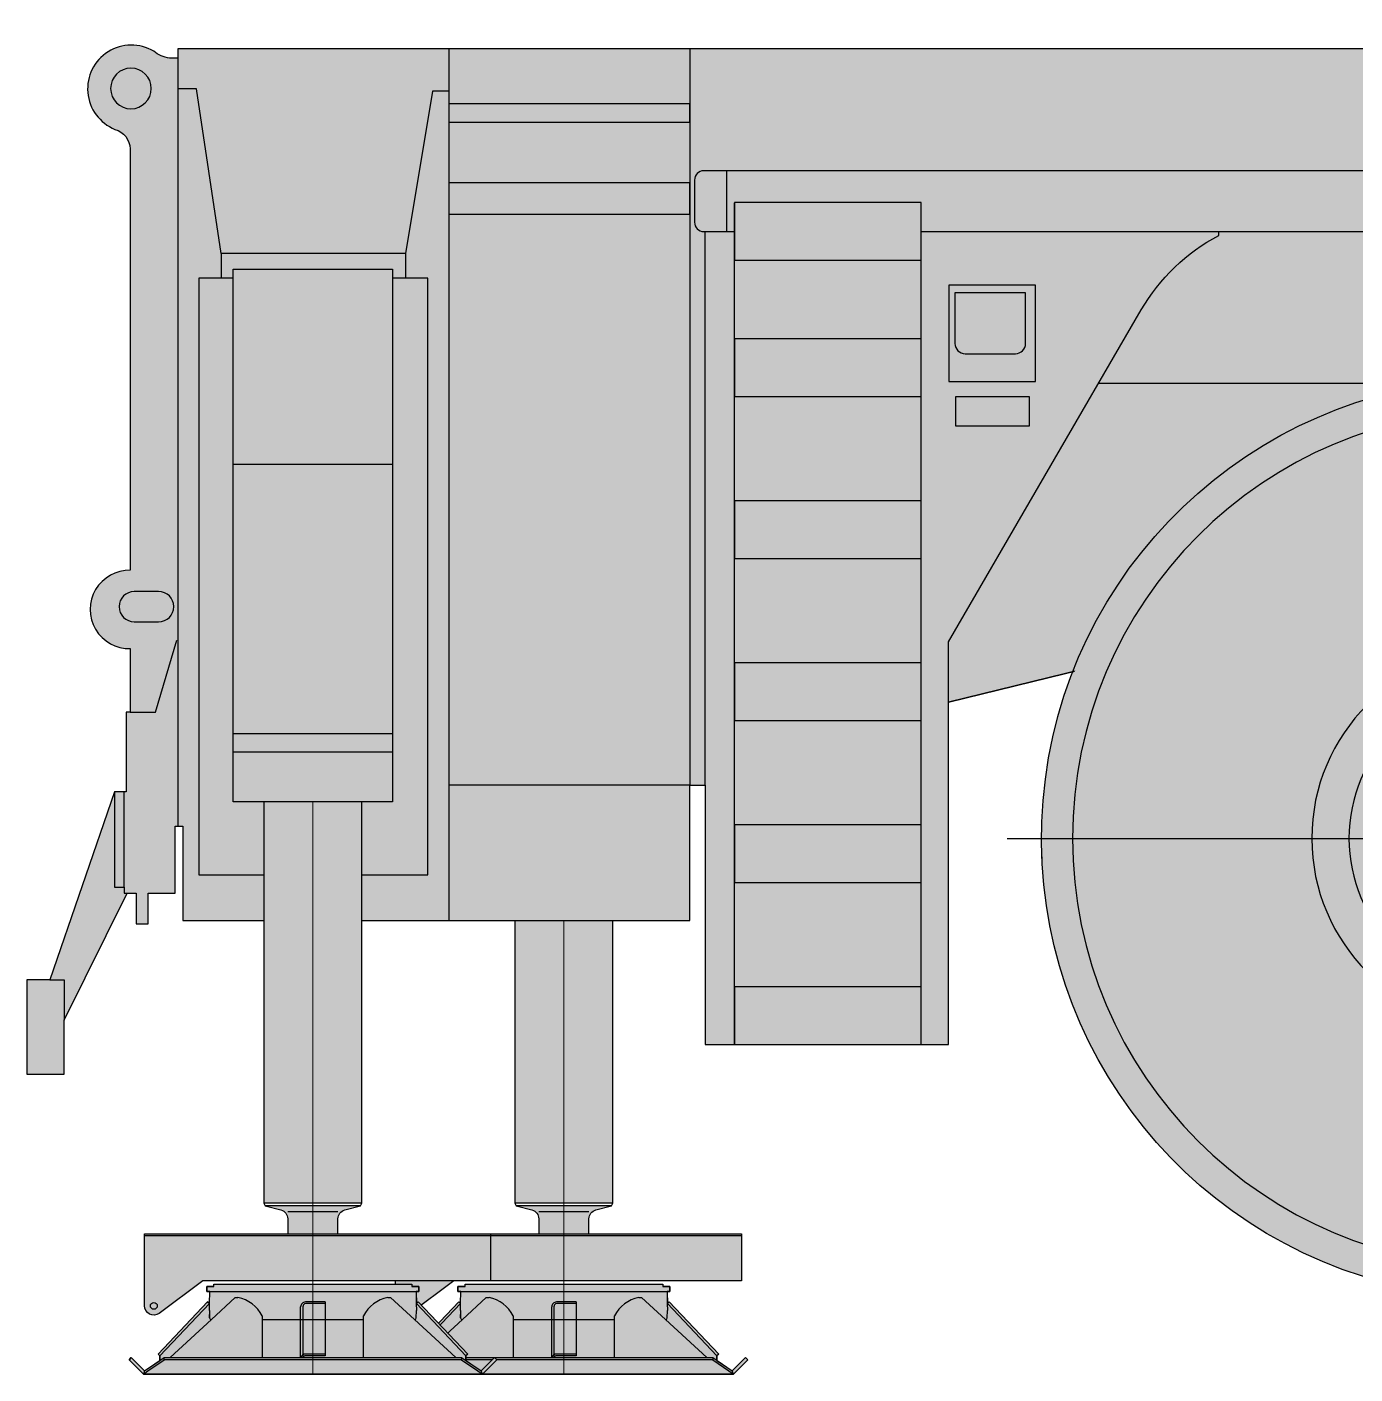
# Model space of a CAD drawing. Header units: millimetres. Extents: x -6059 to 13608, y -15234 to 15558.
# Drawn here: x -4377 to -2208, y 0 to 2200 of the extents above; entities that cross this region are included whole.
import ezdxf
from ezdxf.enums import TextEntityAlignment as Align

# ---------------------------------------------------------------- set-up
doc = ezdxf.new("R2010")
doc.units = ezdxf.units.MM
doc.set_wipeout_variables(frame=1)
doc.layers.add('Техника. Кран LTM 1350-6.1', color=250, linetype='Continuous')
doc.layers.add('Техника. Кран LTM 1350-6.1 Штрих', color=7, linetype='Continuous', lineweight=15, true_color=0xffda6b)
doc.styles.add('arial', font='arial.ttf')

# ---------------------------------------------------------------- blocks, each defined once
blk = doc.blocks.new('BLOCK-20200609.150342')
at = {"color": 0, "linetype": 'ByBlock', "lineweight": -2, "transparency": 16777216}
blk.add_wipeout([(-276.8460602492269, 0), (-300.180584028567, 23.33452377934009), (-296.64505012260645, 26.870057685300708), (-274.7749924383243, 5.000000001018634), (-250.00000000000006, 22.05210519969114), (-250.00000000000006, 30.000000002473882), (-252.8945661942999, 32.75835131353233), (-171.8943316736841, 117.75812782798317), (-169.0000000016881, 115.00000000160071), (-168.4588929856546, 135.0000000020372), (-172.999999998865, 135.0000000020372), (-172.999999998865, 143.0000000000291), (-161.4999999983484, 143.0000000000291), (-161.49999999833383, 147.000000000844), (161.499999998341, 147.000000000844), (161.499999998341, 143.0000000000291), (172.9999999988649, 143.0000000000291), (172.9999999988649, 135.0000000020372), (168.45889298565447, 135.0000000020372), (168.99999999805, 115.00000000160071), (171.89433167004603, 117.75812782798317), (252.89456619429978, 32.75835131353233), (249.99999999999994, 30.000000002473882), (249.99999999999994, 22.05210519969114), (274.7749924383242, 5.000000001018634), (296.64505012260634, 26.870057685300708), (300.1805840285669, 23.33452377934009), (276.8460602492268, 0)], dxfattribs=at)
at = {"layer": 'Техника. Кран LTM 1350-6.1 Штрих', "true_color": 0xadadad, "transparency": 16777216}
h = blk.add_hatch(color=253, dxfattribs=at)
h.dxf.hatch_style = 1
h.paths.add_polyline_path([(276.8460602492269, 0), (-276.8460602492269, 0), (-300.180584028567, 23.33452377934009), (-296.6450501226063, 26.87005768530071), (-274.7749924383243, 5.000000001018634), (-250, 22.05210519969114), (-250, 30.00000000247383), (-252.8945661942998, 32.75835131353233), (-171.8943316736841, 117.7581278279831), (-169.000000001688, 115.0000000016007), (-168.4588929856545, 135.0000000020373), (-172.999999998865, 135.0000000020373), (-172.999999998865, 143.0000000000291), (-161.4999999983484, 143.0000000000291), (-161.4999999983338, 147.000000000844), (161.4999999983411, 147.000000000844), (161.4999999983411, 143.0000000000291), (172.999999998865, 143.0000000000291), (172.999999998865, 135.0000000020373), (168.4588929856545, 135.0000000020373), (168.99999999805, 115.0000000016007), (171.8943316700461, 117.7581278279831), (252.8945661942998, 32.75835131353233), (250, 30.00000000247383), (250, 22.05210519969114), (274.7749924383243, 5.000000001018634), (296.6450501226063, 26.87005768530071), (300.180584028567, 23.33452377934009)])
at = {"color": 0, "linetype": 'ByBlock', "lineweight": -2, "transparency": 16777216}
for p, q in [((-161.4999999983484, 143.0000000000291), (-172.999999998865, 143.0000000000291)), ((-172.999999998865, 143.0000000000291), (-172.999999998865, 135.0000000020373)), ((-172.999999998865, 135.0000000020373), (172.999999998865, 135.0000000020373)), ((-168.8079942869081, 115.0000000016007), (-168.4588929856545, 135.0000000020373)), ((-161.4999999983484, 143.0000000000291), (-161.4999999983411, 147.000000000844)), ((161.4999999983411, 147.000000000844), (161.4999999983411, 143.0000000000291)), ((172.999999998865, 143.0000000000291), (161.4999999983411, 143.0000000000291)), ((168.4588929856545, 135.0000000020373), (168.8079942869081, 115.0000000016007)), ((172.999999998865, 135.0000000020373), (172.999999998865, 143.0000000000291)), ((-171.8943316736841, 117.7581278279831), (-252.8945661942998, 32.75835131353233)), ((-169.000000001688, 115.0000000016007), (-250, 30.00000000247383)), ((-169.000000001688, 115.0000000016007), (-171.8943316736841, 117.7581278279831)), ((-169.000000001688, 103.9999999993597), (-168.8079942869081, 115.0000000016007)), ((-165.7900822356169, 88.99999999994179), (-126.813287693949, 125)), ((-126.813287693949, 125), (-122.3294731462374, 125)), ((-122.3294731462374, 125), (-122.3294731462374, 125)), ((-15.99999999962165, 26.87005768530071), (-15.99999999962165, 111.0000000007858)), ((20.00000000043656, 117.7581278279831), (-11.99999999880674, 117.7581278279831)), ((20.00000000043656, 115.0000000016007), (-11.99999999880674, 115.0000000016007)), ((20.00000000043656, 117.7581278279831), (20.00000000043656, 30.00000000247383)), ((122.3294731462374, 125), (126.813287693949, 125)), ((122.3294731462374, 125), (122.3294731462374, 125)), ((126.813287693949, 125), (165.7900822356169, 88.99999999994179)), ((168.8079942869081, 115.0000000016007), (168.99999999805, 103.9999999993597)), ((169.000000001688, 115.0000000016007), (171.8943316736841, 117.7581278279831)), ((250, 30.00000000247383), (168.99999999805, 115.0000000016007)), ((252.8945661942998, 32.75835131353233), (171.8943316700461, 117.7581278279831)), ((-233.2224359597603, 26.87005768530071), (-165.7900822356169, 88.99999999994179)), ((-169.000000001688, 103.9999999993597), (-168.7896253206418, 91.94764278072398)), ((-168.7896253206418, 91.94764278072398), (-168.8808749604505, 97.175331084145)), ((-82.67184273063322, 94.97871861094609), (-82.67184273063322, 26.87005768530071)), ((-82.67184273063322, 88.99999999994179), (82.67184273063322, 88.99999999994179)), ((-20.00000000043656, 26.87005768530071), (-20.00000000043656, 109.7581278299913)), ((82.67184273063322, 26.87005768530071), (82.67184273063322, 94.97871861094609)), ((165.7900822356169, 88.99999999994179), (233.2224359597603, 26.87005768530071)), ((168.7896253206418, 91.94764278072398), (168.99999999805, 103.9999999993597)), ((-296.6450501226063, 26.87005768530071), (-300.180584028567, 23.33452377934009)), ((-300.180584028567, 23.33452377934009), (-276.8460602492269, 0)), ((-274.7749924383243, 5.000000001018634), (-296.6450501226063, 26.87005768530071)), ((-274.7749924383243, 5.000000001018634), (-242.9999999985739, 26.87005768530071)), ((-269.593703062128, 5.000000001018634), (-242.9999999985739, 23.33452377934009)), ((-250, 30.00000000247383), (-252.8945661942998, 32.75835131353233)), ((-250, 30.00000000247383), (-250, 22.05210519969114)), ((-242.9999999985739, 23.33452377934009), (-242.9999999985739, 26.87005768530071)), ((-242.9999999985739, 26.87005768530071), (242.9999999985739, 26.87005768530071)), ((242.9999999985739, 23.33452377934009), (-242.9999999985739, 23.33452377934009)), ((20.00000000043656, 32.75835131353233), (-11.99999999880674, 32.75835131353233)), ((20.00000000043656, 30.00000000247383), (-11.99999999880674, 30.00000000247383)), ((242.9999999985739, 26.87005768530071), (274.7749924383243, 5.000000001018634)), ((242.9999999985739, 26.87005768530071), (242.9999999985739, 23.33452377934009)), ((242.9999999985739, 23.33452377934009), (269.593703062128, 5.000000001018634)), ((252.8945661942998, 32.75835131353233), (250, 30.00000000247383)), ((250, 22.05210519969114), (250, 30.00000000247383)), ((296.6450501226063, 26.87005768530071), (274.7749924383243, 5.000000001018634)), ((276.8460602492269, 0), (300.180584028567, 23.33452377934009)), ((300.180584028567, 23.33452377934009), (296.6450501226063, 26.87005768530071)), ((-274.7749924383243, 5.000000001018634), (-276.8460602492269, 0)), ((-276.8460602492269, 0), (-269.593703062128, 5.000000001018634)), ((-276.8460602492269, 0), (276.8460602492269, 0)), ((269.593703062128, 5.000000001018634), (276.8460602492269, 0)), ((276.8460602492269, 0), (274.7749924383243, 5.000000001018634))]:
    blk.add_line(p, q, dxfattribs=at)
blk.add_lwpolyline([(276.8460602492269, 0), (-276.8460602492269, 0), (-300.180584028567, 23.33452377934009), (-296.6450501226063, 26.87005768530071), (-274.7749924383243, 5.000000001018634), (-250, 22.05210519969114), (-250, 30.00000000247383), (-252.8945661942998, 32.75835131353233), (-171.8943316736841, 117.7581278279831), (-169.000000001688, 115.0000000016007), (-168.4588929856545, 135.0000000020373), (-172.999999998865, 135.0000000020373), (-172.999999998865, 143.0000000000291), (-161.4999999983484, 143.0000000000291), (-161.4999999983338, 147.000000000844), (161.4999999983411, 147.000000000844), (161.4999999983411, 143.0000000000291), (172.999999998865, 143.0000000000291), (172.999999998865, 135.0000000020373), (168.4588929856545, 135.0000000020373), (168.99999999805, 115.0000000016007), (171.8943316700461, 117.7581278279831), (252.8945661942998, 32.75835131353233), (250, 30.00000000247383), (250, 22.05210519969114), (274.7749924383243, 5.000000001018634), (296.6450501226063, 26.87005768530071), (300.180584028567, 23.33452377934009), (276.8460602492269, 0)], dxfattribs=at)
for centre, radius, start, end in [((-133.3610005864703, 69.223342446483), 56.85710268301656, 26.93531683816798, 78.81240414995384), ((-11.99999999880674, 109.7581278299913), 8, 90, 180), ((-11.99999999880674, 111.0000000007858), 4, 90, 180), ((133.3610005864703, 69.223342446483), 56.85710268301656, 101.1875958500462, 153.064683161832), ((-165.7900822356169, 92.00000000055297), 3, 181.0000000086281, 270), ((165.7900822356169, 92.00000000055297), 2.999999999992129, 270, 358.999999990955), ((-11.99999999880674, 24.75835131554049), 7.999999999982689, 90, 164.6946392948219), ((-11.99999999880674, 26.00000000165892), 3.999999999992003, 90, 167.4369151683407)]:
    blk.add_arc(centre, radius, start, end, dxfattribs=at)
blk = doc.blocks.new('BLOCK-20200609.15034')
at = {"color": 0, "linetype": 'ByBlock', "lineweight": -2, "transparency": 16777216}
blk.add_wipeout([(-258.47147296157345, -62.25537867034291), (-266.15804375559225, -64.89625880857085), (-274.0984748667446, -63.16213878821691), (-279.984227925989, -57.55718299877981), (-282.1041254698139, -49.71093211828702), (-282.1041254698139, -49.71093211828702), (-282.1041254698139, 67.74462132703775), (282.87726147606, 67.74462132703775), (282.87726147606, -8.755378672176505), (-187.12273852146606, -8.755378672176505)], dxfattribs=at)
at = {"layer": 'Техника. Кран LTM 1350-6.1 Штрих'}
h = blk.add_hatch(color=256, dxfattribs=at)
h.dxf.hatch_style = 1
edge = h.paths.add_edge_path()
edge.add_ellipse((-267.0312197820716, -49.84804135792407), major_axis=(-15.07352927536109, 0), ratio=1, start_angle=-0.521171183749118, end_angle=124.6015585508039, ccw=False)
edge.add_line((-282.1041254698139, -49.71093211828702), (-282.1041254698139, 67.74462132703775))
edge.add_line((-282.1041254698139, 67.74462132703775), (282.8772614760601, 67.74462132703775))
edge.add_line((282.8772614760601, 67.74462132703775), (282.8772614760601, -8.755378672176448))
edge.add_line((282.8772614760601, -8.755378672176448), (-187.1227385214661, -8.755378672176448))
edge.add_line((-187.1227385214661, -8.755378672176448), (-258.4714729615735, -62.25537867034291))
edge = h.paths.add_edge_path(flags=16)
edge.add_arc((-267.0312197865424, -49.84804135969898), 5.640603142666923, 0, 360)
at = {"color": 0, "linetype": 'ByBlock', "lineweight": -2, "transparency": 16777216}
blk.add_line((282.8772614760601, 64.57158757290017), (-282.1041254698139, 64.57158757290017), dxfattribs=at)
at = {"color": 0, "linetype": 'ByBlock', "lineweight": -2, "transparency": 16777216, "extrusion": (0, 0, -1)}
blk.add_lwpolyline([(258.4714729615735, -62.25537867034291, 0.6075478316620407), (282.1041254698139, -49.71093211828702), (282.1041254698139, 67.74462132703775), (-282.8772614760601, 67.74462132703775), (-282.8772614760601, -8.755378672176448), (187.1227385214661, -8.755378672176448), (258.4714729615735, -62.25537867034291)], format="xyb", dxfattribs=at)
at = {"color": 0, "linetype": 'ByBlock', "lineweight": -2, "transparency": 16777216}
blk.add_circle((-267.0312197865424, -49.84804135969898), 5.640603142666923, dxfattribs=at)
blk = doc.blocks.new('BLOCK-20200609.150333')
at = {"color": 0, "linetype": 'ByBlock', "lineweight": -2, "transparency": 16777216, "xscale": -1}
blk.add_blockref('BLOCK-20200609.150342', (0, 0), dxfattribs=at)
blk.add_blockref('BLOCK-20200609.15034', (-7.254584939677443, 161.255378672322), dxfattribs=at)
at = {"color": 0, "linetype": 'ByBlock', "lineweight": -2, "transparency": 16777216}
blk.add_wipeout([(80.04873761253839, 279.0000000022703), (77.73933653313725, 275.0000000014553), (52.16645192958089, 268.147766224589), (52.16645192958089, 268.147766224589), (47.71518411283637, 266.13092301582265), (44.14843750537926, 262.79030026799165), (41.84478566840272, 258.48047081439057), (41.04873761127965, 253.6588788370574), (41.048737611869, 228.9999999993599), (-40.951262390284626, 228.9999999993599), (-40.95126238970255, 253.65887883384147), (-40.95126238970255, 253.65887883384147), (-41.74731044668454, 258.4804708107567), (-44.050962283266415, 262.7903002640752), (-47.6177088901606, 266.1309230118703), (-52.06897670630127, 268.1477662209146), (-52.06897670630127, 268.1477662209146), (-77.6418613115529, 275.0000000014553), (-79.95126238731609, 279.0000000022703), (-79.95126238731609, 1049.9993363837611), (80.04873761253839, 1050.0006627004336)], dxfattribs=at)
at = {"layer": 'Техника. Кран LTM 1350-6.1 Штрих', "transparency": 16777216, "extrusion": (0, 0, -1)}
h = blk.add_hatch(color=256, dxfattribs=at)
h.dxf.hatch_style = 1
h.set_gradient(color1=(132, 132, 132), color2=(214, 214, 214), tint=1, name='CYLINDER')
h.paths.add_polyline_path([(0, 1050), (79.95126238731609, 1049.999336383761), (79.95126238731609, 279.0000000022701), (-0.0487376107921591, 279.0000000022701)])
h.paths.add_polyline_path([(-80.04873761253839, 1050.000662700434), (0, 1050), (-0.0487376107921591, 279.0000000022701), (-80.04873761253839, 279.0000000022701)])
h = blk.add_hatch(color=256, dxfattribs=at)
h.dxf.hatch_style = 1
h.set_gradient(color1=(132, 132, 132), color2=(214, 214, 214), tint=1, name='CYLINDER')
h.paths.add_polyline_path([(-0.0487376107921591, 275.0000000014552), (77.64186131155293, 275.0000000014552), (52.06897670630133, 268.1477662209145, 0.3394542588452465), (40.95126238970261, 253.6588788338413), (40.95126239028468, 228.9999999993597), (-0.0487376107921591, 228.9999999993597)])
h.paths.add_polyline_path([(-41.04873761127237, 253.6588788370573, 0.3394542588780836), (-52.16645192957367, 268.1477662245888), (-77.73933653313725, 275.0000000014552), (-0.0487376107921591, 275.0000000014552), (-0.0487376107921591, 228.9999999993597), (-41.048737611869, 228.9999999993597)])
at = {"color": 0, "linetype": 'ByBlock', "lineweight": 9, "transparency": 16777216}
blk.add_line((0, 1050), (0, 0), dxfattribs=at)
at = {"color": 0, "linetype": 'ByBlock', "lineweight": -2, "transparency": 16777216}
for p, q in [((-79.95126238731609, 279.0000000022701), (80.04873761253839, 279.0000000022701)), ((-77.64186131155293, 275.0000000014552), (77.73933653313725, 275.0000000014552)), ((-40.95126239028468, 265.1687836514611), (41.048737611869, 265.1687836514611))]:
    blk.add_line(p, q, dxfattribs=at)
at = {"color": 0, "linetype": 'ByBlock', "lineweight": -2, "transparency": 16777216, "extrusion": (0, 0, -1)}
blk.add_lwpolyline([(-80.04873761253839, 1050.000662700434), (-80.04873761253839, 279.0000000022701), (-77.73933653313725, 275.0000000014552), (-52.16645192957367, 268.1477662245888, -0.3394542588780529), (-41.04873761127237, 253.6588788370573), (-41.048737611869, 228.9999999993597), (40.95126239028468, 228.9999999993597), (40.95126238970261, 253.6588788338413, -0.3394542588452499), (52.06897670630133, 268.1477662209145), (77.64186131155293, 275.0000000014552), (79.95126238731609, 279.0000000022701), (79.95126238731609, 1049.999336383761)], format="xyb", close=True, dxfattribs=at)
blk = doc.blocks.new('BLOCK-20200609.150331')
at = {"color": 0, "linetype": 'ByBlock', "lineweight": -2, "transparency": 16777216}
blk.add_wipeout([(-130.000000001819, 340), (129.99999999818093, 340), (129.99999999818093, -530), (-130.000000001819, -530)], dxfattribs=at)
at = {"layer": 'Техника. Кран LTM 1350-6.1 Штрих', "transparency": 16777216}
h = blk.add_hatch(color=256, dxfattribs=at)
h.dxf.hatch_style = 1
h.paths.add_polyline_path([(-130.000000001819, -530), (129.999999998181, -530), (129.999999998181, 340), (-130.000000001819, 340)])
at = {"color": 0, "linetype": 'ByBlock', "lineweight": -2, "transparency": 16777216}
for p, q in [((-130.000000001819, 20.99999999947613), (129.999999998181, 20.99999999947613)), ((-130.000000001819, -419.0000000028522), (129.999999998181, -419.0000000028522)), ((-130.000000001819, -449.000000001688), (129.999999998181, -449.000000001688))]:
    blk.add_line(p, q, dxfattribs=at)
blk.add_lwpolyline([(-130.000000001819, -530), (129.999999998181, -530), (129.999999998181, 340), (-130.000000001819, 340), (-130.000000001819, -530)], dxfattribs=at)
blk = doc.blocks.new('BLOCK-20200609.214848')
at = {"color": 0, "linetype": 'ByBlock', "lineweight": -2, "transparency": 16777216}
blk.add_wipeout([(192.02864369672187, -724.9999999999981), (192.02864369672187, -724.9999999999981), (318.2087991240814, -679.1488497818507), (434.1928320660788, -611.536249606217), (536.2643543854925, -524.3286585868739), (621.1527659395865, -420.3204032230674), (686.1380519324874, -302.8441409211864), (729.1379382801547, -175.66407418866766), (748.7746123348427, -42.855337156537644), (744.4188710876546, 91.32658084357195), (716.2102822419081, 222.5821906868498), (665.0527121514057, 346.70576871469916), (592.5853639184209, 459.7201175385517), (501.1302536556721, 558.004004350317), (393.61780789038386, 638.408193330532), (273.4929661363054, 698.3563542160618), (144.60479731745718, 735.9276136908843), (11.083166980644398, 749.9181044685224), (-122.79359284464208, 739.8795398957091), (-252.73577098485723, 706.1335780606028), (-374.5797290743124, 649.7615151473601), (-484.42131385200497, 572.569638285057), (-578.7409549746119, 477.0313480632683), (-654.5164399316407, 366.2079052385334), (-709.3197525018678, 243.6503410846649), (-741.3948718300963, 113.28567439893959), (-749.7140392675883, -20.7089189738781), (-734.010690060628, -154.03995220952083), (-694.7879946821438, -282.4352004364189), (-633.3027361230062, -401.78059238732567), (-551.525039750703, -508.25203445532793), (-452.0752460808978, -598.437943216247), (-338.139949199585, -669.4485602010812), (-213.36989115288375, -719.0085462283502), (-192.02864369671923, -724.9999999999981)], dxfattribs=at)
at = {"layer": 'Техника. Кран LTM 1350-6.1 Штрих', "true_color": 0x848484, "transparency": 16777216}
h = blk.add_hatch(color=252, dxfattribs=at)
h.dxf.hatch_style = 1
edge = h.paths.add_edge_path(flags=16)
edge.add_arc((0, 0), 699.146721040487, 0, 360)
edge = h.paths.add_edge_path()
edge.add_line((-192.0286436967199, -724.9999999999982), (192.0286436967217, -724.9999999999982))
edge.add_arc((1.818989403545856e-12, -5.456968210637569e-12), 749.9999999999941, 284.8351115819762, 615.1648884180236)
h = blk.add_hatch(color=252, dxfattribs=at)
h.dxf.hatch_style = 1
edge = h.paths.add_edge_path()
edge.add_arc((0, 0), 699.146721040487, 0, 360)
edge = h.paths.add_edge_path(flags=17)
edge.add_arc((0, 0), 308.4911617921528, 0, 360)
at = {"layer": 'Техника. Кран LTM 1350-6.1 Штрих', "transparency": 16777216}
h = blk.add_hatch(color=256, dxfattribs=at)
h.dxf.hatch_style = 1
h.set_gradient(color1=(132, 132, 132), color2=(214, 214, 214), rotation=180, tint=1, name='HEMISPHERICAL')
edge = h.paths.add_edge_path()
edge.add_arc((0, 0), 308.4911617921528, 0, 360)
edge = h.paths.add_edge_path(flags=17)
edge.add_arc((0, 0), 247.849310909165, 0, 360)
h = blk.add_hatch(color=256, dxfattribs=at)
h.dxf.hatch_style = 1
edge = h.paths.add_edge_path()
edge.add_arc((0, 0), 247.849310909165, 0, 360)
at = {"color": 0, "linetype": 'ByBlock', "lineweight": -2, "transparency": 16777216}
for p, q in [((0, 0), (0, 805.9388726309917)), ((0, 0), (-805.9388726309917, 0)), ((0, -805.9388726309917), (0, 0)), ((805.9388726309917, 0), (0, 0))]:
    blk.add_line(p, q, dxfattribs=at)
blk.add_lwpolyline([(-192.0286436967199, -724.9999999999982), (192.0286436967217, -724.9999999999982, 7.681145747868325)], format="xyb", close=True, dxfattribs=at)
for radius in [699.146721040487, 308.4911617921528, 247.849310909165]:
    blk.add_circle((0, 0), radius, dxfattribs=at)
blk = doc.blocks.new('BLOCK-20200609.215451')
at = {"color": 0, "linetype": 'ByBlock', "lineweight": -2, "transparency": 16777216}
blk.add_wipeout([(-10532.435256825873, 505.54258899368506), (-10754.625165340214, 586.1937285139311), (-10754.625165340214, 580.7605014320416), (-10937.314904803978, 643.8734840265715), (-10937.314904803978, 643.8734840265715), (-10943.774656865144, 650.4669685173212), (-10949.247599272141, 657.8999582140223), (-10953.625910285231, 666.02601673548), (-10956.823333358043, 674.6850536400634), (-10956.823333358043, 674.6850536400634), (-10956.823333358043, 674.6850536400634), (-10982.880092571682, 830.5498018420476), (-10990.88724637335, 988.3745778462662), (-10980.739103750195, 1146.0761619666691), (-10952.569615853772, 1301.5729605975039), (-10861.489012353495, 1304.3489324032753), (-10859.20792160379, 1328.7597374821662), (-10935.01203351293, 1327.4260621515268), (-10935.01203351293, 1327.4260621515268), (-10895.218459309654, 1581.3565334681998), (-10829.759883010509, 1829.9111302872252), (-10739.317593546257, 2070.5029112928214), (-10624.832908833774, 2300.627811677942), (-10624.832908833774, 2300.627811677944), (-10578.805030850763, 2301.415907449021), (-10549.287859851776, 2342.358703854071), (-10549.287859851776, 2342.358703854071), (-10543.120094543738, 2348.8912369583422), (-10535.528685824262, 2353.696008681046), (-10526.985013029396, 2356.4746725375944), (-10518.019585180362, 2357.054690759026), (-10518.019585180362, 2357.054690759024), (-9710.278752113074, 2357.895188509451), (-9710.278752113074, 2197.979355977496), (-9765.376616798185, 2197.979355977496), (-10445.286911216275, 2197.9890902184807), (-10445.286911216275, 2197.9890902184807), (-10498.846742977166, 2096.000828130059), (-10547.334229329412, 1991.505733272389), (-10590.632400082537, 1884.7558874106517), (-10628.636803641692, 1776.0088116238267), (-10628.636803641692, 1776.0088116238267), (-10628.636803641692, 1776.0088116238267), (-10630.164899213865, 1770.383152689973), (-10631.441853352037, 1764.6952266490744), (-10632.465150363474, 1758.9562391299978), (-10633.232774278487, 1753.1774963564467), (-10633.232774278487, 1753.1774963564467), (-10633.232774278487, 1635.3324987297847), (-10633.232774278487, 1635.3324987297847), (-10625.902776574927, 1605.087947717132), (-10607.974397051232, 1579.6510662269566), (-10581.954919772277, 1562.5792024030825), (-10551.483168909075, 1556.2598565807648), (-10551.483168909075, 1556.2598565807612), (-9981.582809946238, 1556.2501223397767), (-9981.582809946238, 1556.2501223397767), (-9968.356924097116, 1557.9480228798866), (-9955.500953175571, 1561.4879288676975), (-9943.270113778446, 1566.7995661275081), (-9931.907212398251, 1573.7774880934076), (-9931.907212398251, 1573.7774880934076), (-9794.41923975935, 1681.7444879404475), (-9794.41923975935, 1681.7444879404475), (-9781.889861044703, 1695.7220775828655), (-9772.61843548929, 1712.0438119072996), (-9767.028838187834, 1729.9634867144641), (-9765.376616798185, 1748.6618424621347), (-9765.376616798185, 1748.6618424621347), (-9765.376616798185, 2197.979355977496), (-9710.278752113074, 2197.979355977496), (-9710.278752113074, 2357.895188509451), (-9349.54395194929, 2358.270552457424), (-9349.54395194929, 2358.270552457424), (-9335.931298384368, 2353.943767549138), (-9324.018334895918, 2346.062986772841), (-9314.71125845466, 2335.2276864614696), (-9308.71804105139, 2322.2620877526397), (-9308.71804105139, 2322.2620877526433), (-9274.566658357973, 1857.6945024468232), (-9226.329074782816, 1857.6945024468232), (-9254.866959455121, 2383.578666120892), (-9155.556230351596, 2383.578666120892), (-9161.588311432202, 2513.72006740541), (-9161.588311432202, 2513.72006740541), (-9166.594312960638, 2529.015667933788), (-9175.579595133466, 2542.3678269764687), (-9187.863827434732, 2552.765571135419), (-9202.516895713441, 2559.421623782883), (-9202.516895713441, 2559.4216237828814), (-9202.516895713441, 2569.1739045182303), (-9241.835130381807, 2569.1739045182303), (-9241.835130381807, 2790.764626295725), (-9241.835130381807, 2790.764626295725), (-9237.567032388124, 2805.656000909902), (-9228.281664308692, 2818.0556637284126), (-9215.193304269456, 2826.3420700584693), (-9200.01356016409, 2829.431579287945), (-9200.01356016409, 2829.431579287947), (-9087.348716617955, 2829.431579287947), (-8974.68387307182, 2829.431579287947), (-8974.68387307182, 2829.431579287947), (-8959.504128966453, 2826.3420700584693), (-8946.41576892722, 2818.0556637284126), (-8937.130400847784, 2805.656000909902), (-8932.862302854104, 2790.764626295725), (-8932.862302854104, 2790.764626295725), (-8932.862302854104, 2569.1739045182303), (-8972.180537522469, 2569.1739045182303), (-8972.180537522469, 2559.4216237828814), (-8972.180537522469, 2559.4216237828814), (-8986.833605801181, 2552.7655711354173), (-8999.117838102447, 2542.3678269764687), (-9008.103120275273, 2529.015667933788), (-9013.10912180371, 2513.72006740541), (-9019.141202884315, 2383.578666120892), (-5877.29173855533, 2383.578666120892), (-5877.29173855533, 2383.578666120892), (-5850.90148507334, 2293.0816716778163), (-5829.341023326578, 2201.314041375291), (-5812.67086862151, 2108.5333460546435), (-5800.937810286338, 2014.999999999999), (4130.796370006571, 2014.999999999999), (4130.796370006571, 1999.5435211356844), (4144.000927160251, 1999.5435211356844), (4144.000927160251, 1999.5435211356844), (4151.031372350648, 2000.9963191469806), (4157.789274957318, 2003.4188248736145), (4164.141593698126, 2006.7633469997118), (4169.963271927693, 2010.9640426835476), (4169.963271927693, 2010.9640426835476), (4169.963271927693, 2010.9640426835476), (4225.630905953873, 2018.3279817962984), (4269.450469675708, 1983.214467125209), (4274.395853049687, 1927.2800746585608), (4237.416946400578, 1885.0228440303554), (4233.3778880545615, 1883.2313130582052), (4233.3778880545615, 1883.2313130582052), (4223.552885473126, 1878.6740376032421), (4215.603081498339, 1871.3187638449044), (4210.297378658822, 1861.8768915371265), (4208.148942856825, 1851.2616355862601), (4208.148942856825, 1851.2616355862601), (4208.148942856825, 1162.9259433726393), (4208.148942856825, 1162.9259433726393), (4254.410210209842, 1144.7552061372726), (4273.712010260556, 1098.9543211721748), (4254.410210209842, 1053.1534362070752), (4208.148942856825, 1034.9826989717103), (4208.148942856825, 931.3037570726292), (4214.759171217591, 931.3037570726292), (4214.759171217591, 801.0061635687725), (4233.967345375652, 801.0061635687725), (4339.4319531413585, 494.1853236865627), (4376.999999999989, 494.1853236865627), (4376.999999999989, 339.6408858617706), (4316.3889438756, 339.6408858617706), (4316.3889438756, 427.8829956053705), (4213.288034883639, 635.5915362319465), (4198.453400014196, 635.5915362319465), (4198.453400014196, 585.6711558647603), (4178.847184850835, 585.6711558647603), (4178.847184850835, 635.5915362319465), (4134.843212113116, 635.5915362319465), (4134.843212113116, 744.8383018633704), (4122.556324768761, 744.8383018633667), (4122.556324768761, 591.0237653507202), (3294.401530661643, 591.0237653507202), (3294.401530661643, 812.1351987546386), (3269.2850376976103, 812.1351987546386), (3269.2899306945337, 388.4469531441482), (2872.002492650973, 388.46641604622346), (2872.002492650973, 947.4177231120548), (2654.0459197028003, 1000.6443817263889), (1256.4308063746666, 628.8326533198197), (1202.2570248260354, 524.9433665578717), (1202.2570248260354, 513.897526700749), (1211.8401125368055, 513.897526700749), (1211.8401125368055, 479.0082439802263), (1081.832815481026, 479.0082439802263), (1081.832815481026, 513.897526700749), (1091.4943188081934, 513.897526700749), (1091.4943188081934, 524.9122518141357), (1037.9266279082185, 615.1591687389728), (-324.97423912070735, 1088.7678001460054), (-533.1130370020355, 1088.7678001460054), (-533.3575035252707, 445.6760840589477), (-1264.11683477601, 447.03856650828493), (-1264.11683477601, 1095.5225004596423), (-1477.2223467574227, 1095.5225004596423), (-2835.352072904849, 626.5942892959083), (-2888.7924548837786, 524.9433665578717), (-2888.7924548837786, 513.9051579806091), (-2879.2093671730095, 513.9051579806091), (-2879.2093671730095, 479.0082439802263), (-3009.2166642287907, 479.0082439802263), (-3009.2166642287907, 513.9051579806091), (-2999.2989197373395, 513.9051579806091), (-2999.2989197373395, 524.176665310556), (-3044.664310097702, 609.076657804434), (-4456.165121945522, 1010.668359746508), (-4743.887552111402, 929.1117857779218), (-4743.887552111402, 882.658263279548), (-4795.8073533541665, 882.658263279548), (-4795.8073533541665, 914.3948201661397), (-4828.683210049321, 914.3948201661397), (-4828.683210049321, 682.3100894562958), (-5613.322963020806, 682.3100894562958), (-5613.322963020806, 887.2128494753388), (-5653.525844164005, 887.2128494753388), (-5653.525844164005, 535.8870178963007), (-5994.475608696055, 535.8870178963007), (-5994.475608696055, 887.2128494753388), (-6047.536160481919, 887.2128494753388), (-6164.057146562109, 942.0576364048966), (-7587.341244829802, 669.5611465374996), (-7640.439373676201, 535.2593051028553), (-7640.439373676201, 513.9884107544922), (-7630.416246223611, 513.9884107544885), (-7630.416246223611, 479.0082439802263), (-7760.47243658404, 479.0082439802263), (-7760.47243658404, 513.897526700749), (-7751.1720163899, 513.897526700749), (-7751.1720163899, 525.5402380344576), (-7799.538186996814, 644.5498615746719), (-9180.774043268277, 677.0061399213773), (-9313.226005556397, 604.9405503689441), (-9598.983581897668, 617.7676749833154), (-9663.766555242186, 505.5328547527006), (-9663.766555242186, 505.54258899368506)], dxfattribs=at)
at = {"layer": 'Техника. Кран LTM 1350-6.1 Штрих', "transparency": 16777216}
h = blk.add_hatch(color=256, dxfattribs=at)
h.dxf.hatch_style = 1
edge = h.paths.add_edge_path()
edge.add_line((-9663.76655524218, 505.5425889936851), (-10532.43525682587, 505.5425889936851))
edge.add_line((-10532.43525682587, 505.5425889936851), (-10754.62516534021, 586.193728513932))
edge.add_line((-10754.62516534021, 586.193728513932), (-10754.62516534021, 580.7605014320416))
edge.add_line((-10754.62516534021, 580.7605014320416), (-10937.31490480397, 643.8734840265715))
edge.add_arc((-10893.68501430106, 693.0795590193211), 65.76325084337104, 196.2427762110323, 228.4373364316732, ccw=False)
edge.add_arc((-9615.441530912605, 979.0415576187333), 1375.477379474442, 166.4386217933815, 192.7838346708365, ccw=False)
edge.add_line((-10952.56961585377, 1301.572960597505), (-10861.48901235349, 1304.348932403276))
edge.add_line((-10861.48901235349, 1304.348932403276), (-10859.20792160379, 1328.759737482165))
edge.add_line((-10859.20792160379, 1328.759737482165), (-10935.01203351293, 1327.426062151528))
edge.add_arc((-8429.312406717563, 1064.839861768485), 2519.420991488726, 150.6262376299792, 174.0174930036842, ccw=False)
edge.add_line((-10624.83290883377, 2300.627811677945), (-10578.80503085076, 2301.415907449022))
edge.add_line((-10578.80503085076, 2301.415907449022), (-10549.28785985177, 2342.358703854072))
edge.add_arc((-10520.19278700068, 2321.066209821673), 36.0540367549895, 86.54433107154898, 143.802411230631, ccw=False)
edge.add_line((-10518.01958518036, 2357.054690759025), (-9710.27875211307, 2357.895188509452))
edge.add_line((-9710.27875211307, 2357.895188509452), (-9710.27875211307, 2197.979355977497))
edge.add_line((-9710.27875211307, 2197.979355977497), (-9765.376616798183, 2197.979355977497))
edge.add_line((-9765.376616798183, 2197.979355977497), (-10445.28691121627, 2197.989090218482))
edge.add_arc((-8396.214629688771, 1056.847012960074), 2345.400276160543, 150.8862732945454, 162.1439571969613)
edge.add_arc((-10502.68665422854, 1738.776653514922), 131.3380132887711, 163.5317793262446, 173.7050225257563)
edge.add_line((-10633.23277427848, 1753.177496356448), (-10633.23277427848, 1635.332498729786))
edge.add_arc((-10550.11885792358, 1639.465274574843), 83.21660247832004, 182.8466441973221, 269.0606109681364)
edge.add_line((-10551.48316890907, 1556.259856580762), (-9981.582809946234, 1556.250122339778))
edge.add_arc((-9986.990569445034, 1650.7349684246), 94.63947380701886, 273.2757013528246, 305.5937052447825)
edge.add_line((-9931.90721239825, 1573.777488093407), (-9794.419239759349, 1681.744487940448))
edge.add_arc((-9853.151113604697, 1746.995585229432), 87.7903109847681, 311.990067968849, 361.0875373244648)
edge.add_line((-9765.376616798183, 1748.661842462136), (-9765.376616798183, 2197.979355977497))
edge.add_line((-9765.376616798183, 2197.979355977497), (-9710.27875211307, 2197.979355977497))
edge.add_line((-9710.27875211307, 2197.979355977497), (-9710.27875211307, 2357.895188509452))
edge.add_line((-9710.27875211307, 2357.895188509452), (-9349.543951949287, 2358.270552457425))
edge.add_arc((-9358.275608150347, 2307.222553087127), 51.78938172756506, 16.881787270313225, 80.2936075928178, ccw=False)
edge.add_line((-9308.718041051385, 2322.262087752644), (-9274.56665835797, 1857.694502446824))
edge.add_line((-9274.56665835797, 1857.694502446824), (-9226.329074782812, 1857.694502446824))
edge.add_line((-9226.329074782812, 1857.694502446824), (-9254.866959455117, 2383.578666120893))
edge.add_line((-9254.866959455117, 2383.578666120893), (-9155.556230351593, 2383.578666120893))
edge.add_line((-9155.556230351593, 2383.578666120893), (-9161.588311432197, 2513.720067405411))
edge.add_arc((-9219.149591014911, 2503.348187604926), 58.4882620514163, 10.21443388991707, 73.47840916967093)
edge.add_line((-9202.516895713437, 2559.421623782882), (-9202.516895713437, 2569.173904518231))
edge.add_line((-9202.516895713437, 2569.173904518231), (-9241.835130381804, 2569.173904518231))
edge.add_line((-9241.835130381804, 2569.173904518231), (-9241.835130381804, 2790.764626295726))
edge.add_arc((-9199.200863629756, 2786.60232558134), 42.8369635796203, 91.08707226922729, 174.4239948585699, ccw=False)
edge.add_line((-9200.013560164087, 2829.431579287948), (-9087.348716617951, 2829.431579287948))
edge.add_line((-9087.348716617951, 2829.431579287948), (-8974.683873071815, 2829.431579287948))
edge.add_arc((-8975.496569606146, 2786.60232558134), 42.83696357962133, 5.576005141430073, 88.91292773077271, ccw=False)
edge.add_line((-8932.862302854099, 2790.764626295726), (-8932.862302854099, 2569.173904518231))
edge.add_line((-8932.862302854099, 2569.173904518231), (-8972.180537522465, 2569.173904518231))
edge.add_line((-8972.180537522465, 2569.173904518231), (-8972.180537522465, 2559.421623782882))
edge.add_arc((-8955.54784222099, 2503.348187604926), 58.48826205141488, 106.5215908303291, 169.7855661100829)
edge.add_line((-9013.109121803705, 2513.720067405411), (-9019.14120288431, 2383.578666120893))
edge.add_line((-9019.14120288431, 2383.578666120893), (-5877.291738555325, 2383.578666120893))
edge.add_arc((-7571.665140334679, 1840.37809233766), 1779.316747522985, 5.632065744911017, 17.775373919420474, ccw=False)
edge.add_line((-5800.937810286334, 2015), (4130.796370006579, 2015))
edge.add_line((4130.796370006579, 2015), (4130.796370006579, 1999.543521135685))
edge.add_line((4130.796370006579, 1999.543521135685), (4144.000927160259, 1999.543521135685))
edge.add_arc((4137.187427016774, 2050.253137723281), 51.16531050102446, 277.6526049567978, 309.8356222715747)
edge.add_arc((4206.420695130122, 1949.455935844231), 71.50098540242115, -67.85087763911889, 120.65630340375299, ccw=False)
edge.add_arc((4242.940858306798, 1849.745093809175), 34.82495196894275, 105.9382439743283, 177.5041191680596)
edge.add_line((4208.148942856833, 1851.261635586263), (4208.148942856833, 1162.925943372638))
edge.add_arc((4209.721073086477, 1098.954321172174), 63.99093717408677, -91.40778514805208, 91.40778514805208, ccw=False)
edge.add_line((4208.148942856833, 1034.982698971709), (4208.148942856833, 931.3037570726301))
edge.add_line((4208.148942856833, 931.3037570726301), (4214.759171217598, 931.3037570726301))
edge.add_line((4214.759171217598, 931.3037570726301), (4214.759171217598, 801.0061635687725))
edge.add_line((4214.759171217598, 801.0061635687725), (4233.96734537566, 801.0061635687725))
edge.add_line((4233.96734537566, 801.0061635687725), (4339.431953141366, 494.1853236865627))
edge.add_line((4339.431953141366, 494.1853236865627), (4376.999999999998, 494.1853236865627))
edge.add_line((4376.999999999998, 494.1853236865627), (4376.999999999998, 339.6408858617706))
edge.add_line((4376.999999999998, 339.6408858617706), (4316.388943875607, 339.6408858617706))
edge.add_line((4316.388943875607, 339.6408858617706), (4316.388943875607, 427.8829956053723))
edge.add_line((4316.388943875607, 427.8829956053723), (4213.288034883646, 635.5915362319465))
edge.add_line((4213.288034883646, 635.5915362319465), (4198.453400014203, 635.5915362319465))
edge.add_line((4198.453400014203, 635.5915362319465), (4198.453400014203, 585.6711558647603))
edge.add_line((4198.453400014203, 585.6711558647603), (4178.847184850843, 585.6711558647603))
edge.add_line((4178.847184850843, 585.6711558647603), (4178.847184850843, 635.5915362319465))
edge.add_line((4178.847184850843, 635.5915362319465), (4134.843212113125, 635.5915362319465))
edge.add_line((4134.843212113125, 635.5915362319465), (4134.843212113125, 744.8383018633685))
edge.add_line((4134.843212113125, 744.8383018633685), (4122.55632476877, 744.8383018633667))
edge.add_line((4122.55632476877, 744.8383018633667), (4122.55632476877, 591.0237653507193))
edge.add_line((4122.55632476877, 591.0237653507193), (3294.401530661651, 591.0237653507193))
edge.add_line((3294.401530661651, 591.0237653507193), (3294.401530661651, 812.1351987546386))
edge.add_line((3294.401530661651, 812.1351987546386), (3269.285037697618, 812.1351987546386))
edge.add_line((3269.285037697618, 812.1351987546386), (3269.289930694542, 388.4469531441482))
edge.add_line((3269.289930694542, 388.4469531441482), (2872.002492650981, 388.4664160462235))
edge.add_line((2872.002492650981, 388.4664160462235), (2872.002492650981, 947.4177231120539))
edge.add_line((2872.002492650981, 947.4177231120539), (2654.045919702809, 1000.644381726388))
edge.add_line((2654.045919702809, 1000.644381726388), (1256.430806374674, 628.8326533198197))
edge.add_line((1256.430806374674, 628.8326533198197), (1202.257024826044, 524.9433665578727))
edge.add_line((1202.257024826044, 524.9433665578727), (1202.257024826044, 513.89752670075))
edge.add_line((1202.257024826044, 513.89752670075), (1211.840112536813, 513.89752670075))
edge.add_line((1211.840112536813, 513.89752670075), (1211.840112536813, 479.0082439802281))
edge.add_line((1211.840112536813, 479.0082439802281), (1081.832815481033, 479.0082439802281))
edge.add_line((1081.832815481033, 479.0082439802281), (1081.832815481033, 513.89752670075))
edge.add_line((1081.832815481033, 513.89752670075), (1091.494318808202, 513.89752670075))
edge.add_line((1091.494318808202, 513.89752670075), (1091.494318808202, 524.9122518141357))
edge.add_line((1091.494318808202, 524.9122518141357), (1037.926627908226, 615.1591687389737))
edge.add_line((1037.926627908226, 615.1591687389737), (-324.9742391207001, 1088.767800146004))
edge.add_line((-324.9742391207001, 1088.767800146004), (-533.1130370020292, 1088.767800146004))
edge.add_line((-533.1130370020292, 1088.767800146004), (-533.3575035252634, 445.6760840589468))
edge.add_line((-533.3575035252634, 445.6760840589468), (-1264.116834776003, 447.0385665082849))
edge.add_line((-1264.116834776003, 447.0385665082849), (-1264.116834776003, 1095.522500459641))
edge.add_line((-1264.116834776003, 1095.522500459641), (-1477.222346757417, 1095.522500459641))
edge.add_line((-1477.222346757417, 1095.522500459641), (-2835.352072904843, 626.5942892959083))
edge.add_line((-2835.352072904843, 626.5942892959083), (-2888.792454883773, 524.9433665578727))
edge.add_line((-2888.792454883773, 524.9433665578727), (-2888.792454883773, 513.9051579806091))
edge.add_line((-2888.792454883773, 513.9051579806091), (-2879.209367173004, 513.9051579806091))
edge.add_line((-2879.209367173004, 513.9051579806091), (-2879.209367173004, 479.0082439802281))
edge.add_line((-2879.209367173004, 479.0082439802281), (-3009.216664228785, 479.0082439802281))
edge.add_line((-3009.216664228785, 479.0082439802281), (-3009.216664228785, 513.9051579806091))
edge.add_line((-3009.216664228785, 513.9051579806091), (-2999.298919737334, 513.9051579806091))
edge.add_line((-2999.298919737334, 513.9051579806091), (-2999.298919737334, 524.1766653105569))
edge.add_line((-2999.298919737334, 524.1766653105569), (-3044.664310097696, 609.0766578044331))
edge.add_line((-3044.664310097696, 609.0766578044331), (-4456.165121945516, 1010.668359746509))
edge.add_line((-4456.165121945516, 1010.668359746509), (-4743.887552111397, 929.1117857779227))
edge.add_line((-4743.887552111397, 929.1117857779227), (-4743.887552111397, 882.6582632795453))
edge.add_line((-4743.887552111397, 882.6582632795453), (-4795.807353354161, 882.6582632795453))
edge.add_line((-4795.807353354161, 882.6582632795453), (-4795.807353354161, 914.3948201661406))
edge.add_line((-4795.807353354161, 914.3948201661406), (-4828.683210049316, 914.3948201661406))
edge.add_line((-4828.683210049316, 914.3948201661406), (-4828.683210049316, 682.3100894562958))
edge.add_line((-4828.683210049316, 682.3100894562958), (-5613.322963020801, 682.3100894562958))
edge.add_line((-5613.322963020801, 682.3100894562958), (-5613.322963020801, 887.2128494753379))
edge.add_line((-5613.322963020801, 887.2128494753379), (-5653.525844164, 887.2128494753379))
edge.add_line((-5653.525844164, 887.2128494753379), (-5653.525844164, 535.8870178963007))
edge.add_line((-5653.525844164, 535.8870178963007), (-5994.47560869605, 535.8870178963007))
edge.add_line((-5994.47560869605, 535.8870178963007), (-5994.47560869605, 887.2128494753379))
edge.add_line((-5994.47560869605, 887.2128494753379), (-6047.536160481914, 887.2128494753379))
edge.add_line((-6047.536160481914, 887.2128494753379), (-6164.057146562103, 942.0576364048957))
edge.add_line((-6164.057146562103, 942.0576364048957), (-7587.341244829797, 669.5611465375005))
edge.add_line((-7587.341244829797, 669.5611465375005), (-7640.439373676197, 535.2593051028543))
edge.add_line((-7640.439373676197, 535.2593051028543), (-7640.439373676197, 513.9884107544913))
edge.add_line((-7640.439373676197, 513.9884107544913), (-7630.416246223606, 513.9884107544895))
edge.add_line((-7630.416246223606, 513.9884107544895), (-7630.416246223606, 479.0082439802281))
edge.add_line((-7630.416246223606, 479.0082439802281), (-7760.472436584036, 479.0082439802281))
edge.add_line((-7760.472436584036, 479.0082439802281), (-7760.472436584036, 513.89752670075))
edge.add_line((-7760.472436584036, 513.89752670075), (-7751.172016389895, 513.89752670075))
edge.add_line((-7751.172016389895, 513.89752670075), (-7751.172016389895, 525.5402380344585))
edge.add_line((-7751.172016389895, 525.5402380344585), (-7799.538186996811, 644.549861574671))
edge.add_line((-7799.538186996811, 644.549861574671), (-9180.774043268273, 677.0061399213773))
edge.add_line((-9180.774043268273, 677.0061399213773), (-9313.226005556395, 604.940550368945))
edge.add_line((-9313.226005556395, 604.940550368945), (-9598.983581897664, 617.7676749833136))
edge.add_line((-9598.983581897664, 617.7676749833136), (-9663.76655524218, 505.5328547527006))
edge.add_line((-9663.76655524218, 505.5328547527006), (-9663.76655524218, 505.5425889936851))
at = {"layer": 'Техника. Кран LTM 1350-6.1 Штрих', "true_color": 0xadadad, "transparency": 16777216}
h = blk.add_hatch(color=253, dxfattribs=at)
h.dxf.hatch_style = 1
edge = h.paths.add_edge_path()
edge.add_line((-154.8452068310125, 1716.276971634505), (-154.8452068310125, 1704.516475955275))
edge.add_arc((14.93112644272878, 1417.95583457762), 333.0780757219686, 120.6451361999352, 146.1626539284031)
edge.add_line((-261.7307486032823, 1603.426078613355), (-533.1130370020292, 1122.463187851927))
edge.add_line((-533.1130370020292, 1122.463187851927), (-533.1130370020292, 1088.767800146004))
edge.add_line((-533.1130370020292, 1088.767800146004), (-324.9742391207001, 1088.767800146004))
edge.add_line((-324.9742391207001, 1088.767800146004), (1037.926627908226, 615.1591687389737))
edge.add_line((1037.926627908226, 615.1591687389737), (1091.494318808202, 524.9122518141357))
edge.add_line((1091.494318808202, 524.9122518141357), (1091.494318808202, 513.89752670075))
edge.add_line((1091.494318808202, 513.89752670075), (1081.832815481033, 513.89752670075))
edge.add_line((1081.832815481033, 513.89752670075), (1081.832815481033, 479.0082439802281))
edge.add_line((1081.832815481033, 479.0082439802281), (1211.840112536813, 479.0082439802281))
edge.add_line((1211.840112536813, 479.0082439802281), (1211.840112536813, 513.89752670075))
edge.add_line((1211.840112536813, 513.89752670075), (1202.257024826044, 513.89752670075))
edge.add_line((1202.257024826044, 513.89752670075), (1202.257024826044, 524.9433665578727))
edge.add_line((1202.257024826044, 524.9433665578727), (1256.430806374674, 628.8326533198197))
edge.add_line((1256.430806374674, 628.8326533198197), (2654.045919702809, 1000.644381726388))
edge.add_line((2654.045919702809, 1000.644381726388), (2872.002492650981, 947.4177231120539))
edge.add_line((2872.002492650981, 947.4177231120539), (2872.002492650981, 1045.884436532082))
edge.add_line((2872.002492650981, 1045.884436532082), (2557.276290381049, 1588.229533306923))
edge.add_arc((2280.585626665952, 1426.692773463117), 320.3932711027751, 30.27711636639545, 62.11315604783957)
edge.add_line((2430.442170093816, 1709.879751553193), (2430.442170093816, 1716.276971634505))
edge.add_line((2430.442170093816, 1716.276971634505), (-154.8452068310125, 1716.276971634505))
at = {"color": 0, "linetype": 'ByBlock', "lineweight": -2, "transparency": 16777216}
for p, q in [((3234.473006595754, 1815.533778874333), (3234.473006595754, 1716.276971634505)), ((2916.348719965607, 388.4664160462235), (2916.348719965607, 1763.220742733289)), ((3221.625705766315, 388.4664160462235), (3221.625705766315, 1763.220742733289)), ((3269.285037697618, 812.1351987546386), (3269.285037697618, 1716.276971634505)), ((3758.839793035606, 1680.445267528936), (3758.839793035606, 1640.315293330284)), ((4059.826976441169, 1680.445267528936), (4059.826976441169, 1640.315293330284)), ((-338.2131604998776, 1467.878537411463), (2627.116715053142, 1467.878537411463)), ((3294.401530661651, 812.1351987546386), (3687.870399470203, 812.1351987546386))]:
    blk.add_line(p, q, dxfattribs=at)
for points in [[(-5800.937810286334, 2015), (4130.796370006579, 2015), (4130.796370006579, 1999.543521135685), (4144.000927160259, 1999.543521135685, 0.1413552629734379), (4169.963271927701, 2010.964042683549, -1.077137918508231), (4233.377888054571, 1883.231313058206, 0.3228267762089937), (4208.148942856833, 1851.261635586263), (4208.148942856833, 1162.925943372638, -1.024877362000912), (4208.148942856833, 1034.982698971709), (4208.148942856833, 931.3037570726301), (4214.759171217598, 931.3037570726301), (4214.759171217598, 801.0061635687725), (4233.96734537566, 801.0061635687725), (4339.431953141366, 494.1853236865627), (4376.999999999998, 494.1853236865627), (4376.999999999998, 339.6408858617706), (4316.388943875607, 339.6408858617706), (4316.388943875607, 427.8829956053723), (4213.288034883646, 635.5915362319465), (4198.453400014203, 635.5915362319465), (4198.453400014203, 585.6711558647603), (4178.847184850843, 585.6711558647603), (4178.847184850843, 635.5915362319465), (4134.843212113125, 635.5915362319465), (4134.843212113125, 744.8383018633685), (4122.55632476877, 744.8383018633667), (4122.55632476877, 591.0237653507193), (3294.401530661651, 591.0237653507193), (3294.401530661651, 812.1351987546386), (3269.285037697618, 812.1351987546386), (3269.289930694542, 388.4469531441482), (2872.002492650981, 388.4664160462235), (2872.002492650981, 947.4177231120539), (2654.045919702809, 1000.644381726388), (1256.430806374674, 628.8326533198197)], [(2916.348719965607, 1716.276971634505), (-4795.18784478526, 1716.276971634505, -0.414213562373095), (-4810.254678718566, 1731.343805567811), (-4810.254678718566, 1800.466944941027, -0.414213562373095), (-4795.18784478526, 1815.533778874333), (3271.565309553675, 1815.533778874333, -0.4142135623730951), (3286.632143486981, 1800.466944941027), (3286.632143486981, 1731.343805567811, -0.414213562373095), (3271.565309553675, 1716.276971634505), (3221.625705766315, 1716.276971634505)], [(2872.002492650981, 947.4177231120539), (2872.002492650981, 1045.884436532082), (2557.276290381049, 1588.229533306923, 0.1398113654527622), (2430.442170093816, 1709.879751553193), (2430.442170093816, 1715.389780121519)]]:
    blk.add_lwpolyline(points, format="xyb", dxfattribs=at)
for points in [[(3294.401530661651, 2015), (3294.401530661651, 812.1351987546386)], [(3687.870399470203, 2015), (3687.870399470203, 591.0237653507193)], [(4130.796370006579, 1999.543521135685), (4130.796370006579, 746.044971134701)], [(3687.870399470203, 1945.592052248787), (3714.444672416334, 1945.584349946421), (3758.839793035606, 1680.445267528936), (4059.826976441169, 1680.445267528936), (4100.261739384057, 1949.379836769571), (4130.796370006579, 1949.379836769571)], [(3722.512067683054, 665.6148106282853), (3722.512067683054, 1640.315293330284), (4096.154701793725, 1640.315293330284), (4096.154701793725, 665.6148106282853), (3722.512067683054, 665.6148106282853)], [(4208.148942856833, 931.3037570726301), (4166.902552083398, 931.3037570726301), (4132.041625870244, 1048.769208240468)], [(4233.96734537566, 801.0061635687725), (4233.959719150045, 645.2651638636216), (4218.108509926586, 645.2651638636216), (4218.108509926586, 635.5915362319465), (4213.288034883646, 635.5915362319465)], [(4218.108509926586, 645.2651638636216), (4218.108509926586, 801.0061635687725)], [(4339.431953141366, 494.1853236865627), (4316.388943875607, 494.1853236865627), (4316.388943875607, 427.8829956053723)]]:
    blk.add_lwpolyline(points, dxfattribs=at)
for points in [[(3687.870399470203, 1894.724825040743), (3294.401530661651, 1894.724825040743), (3294.401530661651, 1925.137379713444), (3687.870399470203, 1925.137379713444)], [(3687.870399470203, 1744.803098334962), (3294.401530661651, 1744.803098334962), (3294.401530661651, 1795.847530097621), (3687.870399470203, 1795.847530097621)], [(3221.625705766315, 1669.589199423912), (2916.348719965607, 1669.569737396936), (2916.348719965607, 1763.824326838569), (3221.625705766315, 1763.824326838569)], [(2871.249538444919, 1471.133899191182), (2729.898994711088, 1471.133899191182), (2729.898994711088, 1628.500622089605), (2871.249538444919, 1628.500622089605)], [(3221.625705766315, 1446.823319832411), (2916.348719965607, 1446.803857805435), (2916.348719965607, 1541.058447247067), (3221.625705766315, 1541.058447247067)], [(2860.541901589169, 1398.922330825399), (2739.824332416274, 1398.922330825399), (2739.824332416274, 1446.073955589953), (2860.541901589169, 1446.073955589953)], [(3221.625705766315, 1182.258421254917), (2916.348719965607, 1182.238959227941), (2916.348719965607, 1276.493548669574), (3221.625705766315, 1276.493548669574)], [(3221.625705766315, 917.6448655869099), (2916.348719965607, 917.625403559934), (2916.348719965607, 1011.879993001567), (3221.625705766315, 1011.879993001567)], [(3221.625705766315, 653.0799717142199), (2916.348719965607, 653.0605096872441), (2916.348719965607, 747.3150991288767), (3221.625705766315, 747.3150991288767)], [(3221.625705766315, 388.4664160462235), (2916.348719965607, 388.4469540192476), (2916.348719965607, 482.7015434608802), (3221.625705766315, 482.7015434608802)]]:
    blk.add_lwpolyline(points, close=True, dxfattribs=at)
for points in [[(-154.8452068310125, 1716.276971634505), (-154.8452068310125, 1704.516475955275, 0.1118035618707697), (-261.7307486032823, 1603.426078613355), (-533.1130370020292, 1122.463187851927), (-533.1130370020292, 1088.767800146004), (-324.9742391207001, 1088.767800146004), (1037.926627908226, 615.1591687389737), (1091.494318808202, 524.9122518141357), (1091.494318808202, 513.89752670075), (1081.832815481033, 513.89752670075), (1081.832815481033, 479.0082439802281), (1211.840112536813, 479.0082439802281), (1211.840112536813, 513.89752670075), (1202.257024826044, 513.89752670075), (1202.257024826044, 524.9433665578727), (1256.430806374674, 628.8326533198197), (2654.045919702809, 1000.644381726388), (2872.002492650981, 947.4177231120539), (2872.002492650981, 1045.884436532082), (2557.276290381049, 1588.229533306923, 0.1398113654527622), (2430.442170093816, 1709.879751553193), (2430.442170093816, 1716.276971634505)], [(2844.570233582997, 1516.747864947782), (2762.729070162261, 1516.747864947782, -0.4142135623730951), (2745.979999041754, 1533.496936068288), (2745.979999041754, 1616.355064011806), (2861.319304703504, 1616.355064011806), (2861.319304703504, 1533.496936068288, -0.414213562373095)], [(4161.969219019755, 1128.245729039785), (4201.670582392935, 1128.245729039785, -0.4133824809190801), (4226.508381153502, 1103.526404601849, -0.4133824808831386), (4201.670582392939, 1078.807080163844), (4161.969219019755, 1078.807080163844, -0.4141218942335005), (4137.131420260828, 1103.526404601802, -0.4141218941320139)]]:
    blk.add_lwpolyline(points, format="xyb", close=True, dxfattribs=at)
blk.add_circle((4207.110394537531, 1950.017572701854), 33.16167154118786, dxfattribs=at)
blk.add_blockref('BLOCK-20200609.214848', (1969.999999999998, 725), dxfattribs=at)
blk = doc.blocks.new('*U78')
at = {"color": 0, "linetype": 'ByBlock', "lineweight": -2, "transparency": 16777216, "xscale": -1}
blk.add_blockref('BLOCK-20200609.150333', (-3500, -150), dxfattribs=at)
at = {"layer": 'Defpoints', "color": 250, "linetype": 'ByBlock', "lineweight": -2, "transparency": 16777216, "style": 'arial', "width": 0.8}
blk.add_attdef('МАРКА', text='', height=249.9999999999999, rotation=48.3282011556738, dxfattribs=at).set_placement((5948.462976361129, 12546.61855413982), align=Align.MIDDLE_CENTER)
at = {"color": 0, "linetype": 'ByBlock', "lineweight": -2, "transparency": 16777216, "xscale": -1}
blk.add_blockref('BLOCK-20200609.150331', (-3500, 1314.802506658423), dxfattribs=at)
blk.add_blockref('BLOCK-20200609.215451', (0, 0), dxfattribs=at)
blk.add_blockref('BLOCK-20200609.150333', (-3910, -150), dxfattribs=at)
blk.add_blockref('BLOCK-20200609.150331', (-3910, 1314.802506658423), dxfattribs=at)

msp = doc.modelspace()

# ---------------------------------------------------------------- block references
at = {"layer": 'Техника. Кран LTM 1350-6.1', "transparency": 16777216}
msp.add_blockref('*U78', (0, 150), dxfattribs=at)

doc.saveas('drawing.dxf')
